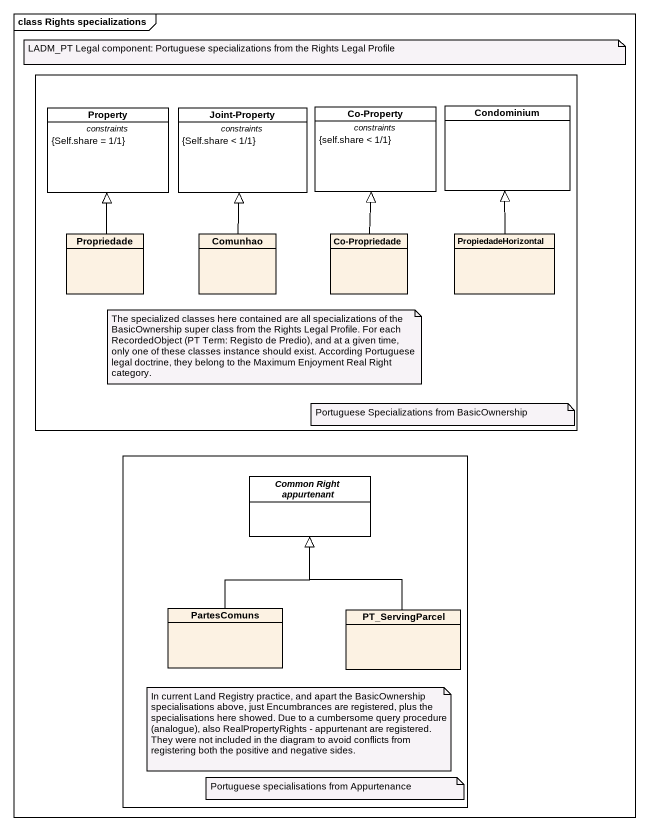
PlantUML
@startuml
mainframe class Rights specializations
hide circle
hide empty members
rectangle " " as rectangle1 {
  class Property #FFFFFF {
    -- constraints --
    {Self.share = 1/1}
  }
  class "Joint-Property" as Joint_Property #FFFFFF {
    -- constraints --
    {Self.share < 1/1}
  }
  class "Co-Property" as Co_Property #FFFFFF {
    -- constraints --
    {self.share < 1/1}
  }
  class Condominium #FFFFFF
  class Propriedade
  class Comunhao
  class "Co-Propriedade" as Co_Propriedade
  class PropiedadeHorizontal
}
rectangle " " as rectangle2 {
  abstract class "Common Right appurtenant" as Common_Right_appurtenant #FFFFFF
  class PartesComuns
  class PT_ServingParcel
}
Propriedade -up-|> Property
Comunhao -up-|> Joint_Property
Co_Propriedade -up-|> Co_Property
PropiedadeHorizontal -up-|> Condominium
PartesComuns -up-|> Common_Right_appurtenant
PT_ServingParcel -up-|> Common_Right_appurtenant
note as N1
  LADM_PT Legal component: Portuguese specializations from the Rights Legal Profile
end note
note as N2
  The specialized classes here contained are all specializations of the BasicOwnership super class from the Rights Legal Profile. For each RecordedObject (PT Term: Registo de Predio), and at a given time, only one of these classes instance should exist. According Portuguese legal doctrine, they belong to the Maximum Enjoyment Real Right category.
end note
note as N3
  Portuguese Specializations from BasicOwnership
end note
note as N4
  In current Land Registry practice, and apart the BasicOwnership specialisations above, just Encumbrances are registered, plus the specialisations here showed. Due to a cumbersome query procedure (analogue), also RealPropertyRights - appurtenant are registered. They were not included in the diagram to avoid conflicts from registering both the positive and negative sides.
end note
note as N5
  Portuguese specialisations from Appurtenance
end note
@enduml
